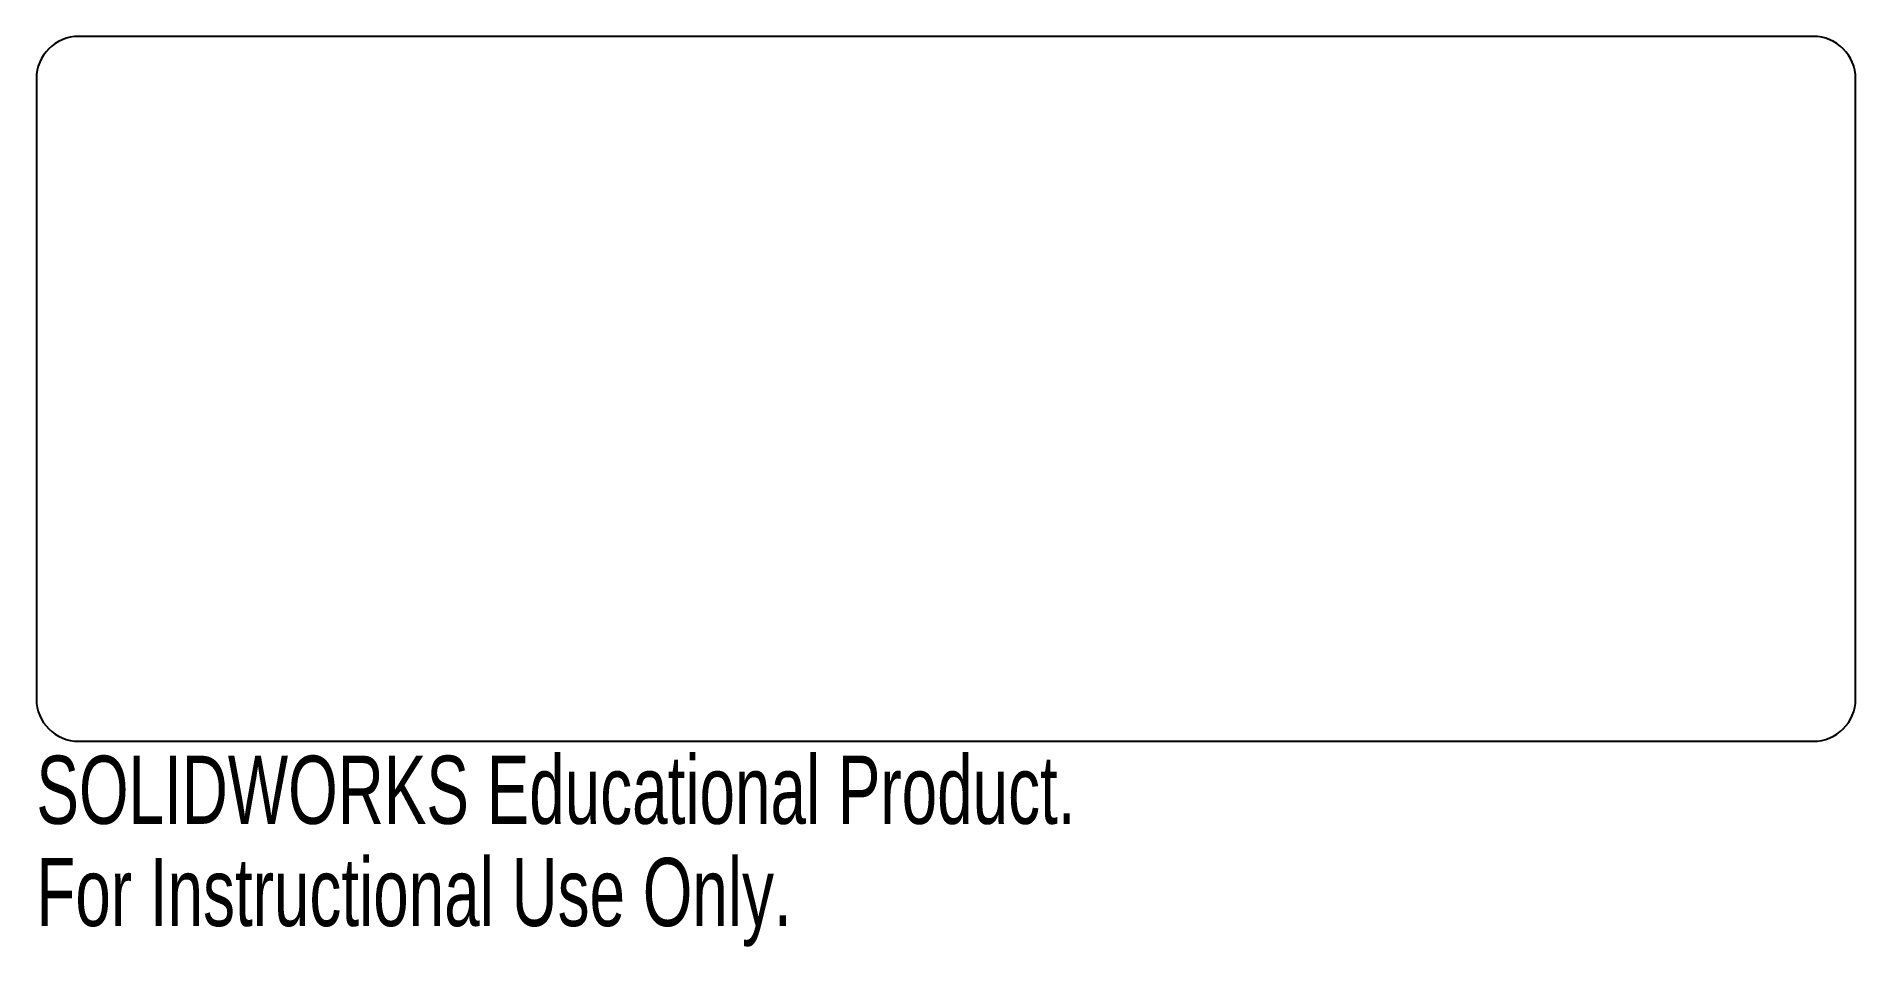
# Model space of a CAD drawing. Header units: millimetres. Extents: x -64 to 64, y -40 to 25.
import ezdxf

# ---------------------------------------------------------------- set-up
doc = ezdxf.new("R2010")
doc.units = ezdxf.units.MM
doc.styles.add('SLDTEXTSTYLE0', font='TXT', dxfattribs={"width": 0.7})

msp = doc.modelspace()

# ---------------------------------------------------------------- linework, layer by layer
at = {"color": 7, "linetype": 'Continuous', "lineweight": 25}
for p, q in [((61.5, 25), (-61.5, 25)), ((-64.5, 22), (-64.5, -22)), ((64.5, -22), (64.5, 22)), ((-61.5, -25), (61.5, -25))]:
    msp.add_line(p, q, dxfattribs=at)
for centre, start, end in [((-61.5, 22), 90, 180), ((61.5, 22), 0, 90), ((-61.5, -22), 180, 270), ((61.5, -22), 270, 0)]:
    msp.add_arc(centre, 3, start, end, dxfattribs=at)

# ---------------------------------------------------------------- texts
at = {"color": 7, "linetype": 'Continuous', "char_height": 4.8336, "attachment_point": 1, "style": 'SLDTEXTSTYLE0'}
for s, insert in [('SOLIDWORKS Educational Product.', (-64.5, -26.02)), ('For Instructional Use Only.', (-64.5, -33.27))]:
    msp.add_mtext(s, dxfattribs=dict(at, insert=insert))

doc.saveas('drawing.dxf')
